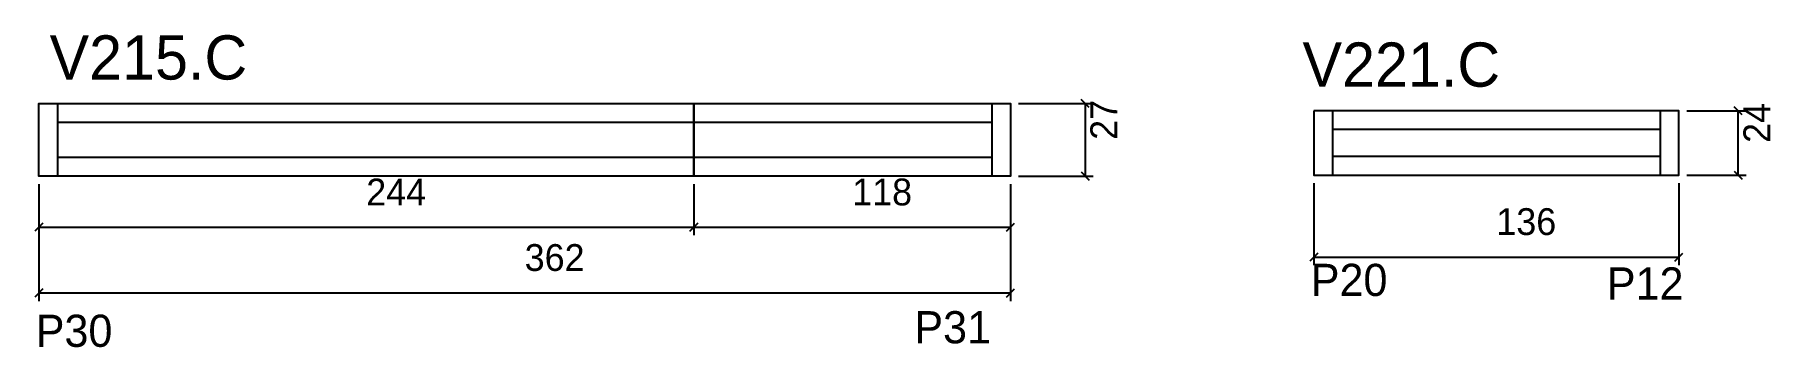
# Model space of a CAD drawing. Header units: metres. Extents: x 2171 to 2818, y 16542 to 16659.
import ezdxf

# ---------------------------------------------------------------- set-up
doc = ezdxf.new("R2010")
doc.units = ezdxf.units.M
for name, color, linetype in [('5', 7, 'Continuous'), ('COTA', 7, 'Continuous'), ('NOMENCLATURA', 7, 'Continuous'), ('Painéis', 7, 'Continuous'), ('SARR_2.2x7', 7, 'Continuous')]:
    doc.layers.add(name, color=color, linetype=linetype)

msp = doc.modelspace()

# ---------------------------------------------------------------- linework, layer by layer
at = {"layer": 'COTA', "color": 4, "lineweight": 25}
for p, q in [((2786.6, 16630.39), (2808.72, 16630.39)), ((2805.72, 16606.39), (2805.72, 16630.39)), ((2172.66, 16603.05), (2172.66, 16584)), ((2172.66, 16603.05), (2172.66, 16559.42)), ((2416.66, 16603.05), (2416.66, 16584)), ((2416.66, 16603.05), (2416.66, 16584)), ((2534.66, 16603.05), (2534.66, 16584)), ((2534.66, 16603.05), (2534.66, 16559.42)), ((2647.6, 16603.39), (2647.6, 16572.83)), ((2783.6, 16603.39), (2783.6, 16572.83)), ((2786.6, 16606.39), (2808.72, 16606.39)), ((2172.66, 16587), (2416.66, 16587)), ((2416.66, 16587), (2534.66, 16587)), ((2647.6, 16575.83), (2783.6, 16575.83)), ((2172.66, 16562.42), (2534.66, 16562.42))]:
    msp.add_line(p, q, dxfattribs=at)
at = {"layer": 'COTA', "color": 0, "lineweight": 25}
for p, q in [((2807.22, 16628.89), (2804.22, 16631.89)), ((2804.22, 16607.89), (2807.22, 16604.89)), ((2174.16, 16588.5), (2171.16, 16585.5)), ((2415.16, 16585.5), (2418.16, 16588.5)), ((2418.16, 16588.5), (2415.16, 16585.5)), ((2533.16, 16585.5), (2536.16, 16588.5)), ((2649.1, 16577.33), (2646.1, 16574.33)), ((2782.1, 16574.33), (2785.1, 16577.33)), ((2174.16, 16563.92), (2171.16, 16560.92)), ((2533.16, 16560.92), (2536.16, 16563.92))]:
    msp.add_line(p, q, dxfattribs=at)
at = {"layer": 'Painéis', "color": 0, "lineweight": 25}
for p, q in [((2563.95, 16631.55), (2560.95, 16634.55)), ((2560.95, 16607.55), (2563.95, 16604.55))]:
    msp.add_line(p, q, dxfattribs=at)
at = {"layer": 'Painéis', "color": 4, "lineweight": 25}
for p, q in [((2537.66, 16633.05), (2565.45, 16633.05)), ((2562.45, 16633.05), (2562.45, 16606.05)), ((2537.66, 16606.05), (2565.45, 16606.05))]:
    msp.add_line(p, q, dxfattribs=at)
at = {"layer": 'Painéis', "color": 200, "lineweight": 25}
for points in [[(2416.66, 16606.05), (2172.66, 16606.05), (2172.66, 16633.05), (2416.66, 16633.05)], [(2416.66, 16633.05), (2534.66, 16633.05), (2534.66, 16606.05), (2416.66, 16606.05)]]:
    msp.add_lwpolyline(points, close=True, dxfattribs=at)
msp.add_lwpolyline([(2647.6, 16630.39), (2647.6, 16606.39), (2783.6, 16606.39), (2783.6, 16630.39), (2647.6, 16630.39)], dxfattribs=at)
at = {"layer": 'SARR_2.2x7', "color": 40, "lineweight": 25}
for p, q in [((2179.66, 16633.05), (2179.66, 16606.05)), ((2527.66, 16633.05), (2527.66, 16606.05)), ((2654.6, 16630.39), (2654.6, 16606.39)), ((2776.6, 16630.39), (2776.6, 16606.39)), ((2416.66, 16626.05), (2179.66, 16626.05)), ((2527.66, 16626.05), (2416.66, 16626.05)), ((2776.6, 16623.39), (2654.6, 16623.39)), ((2179.66, 16613.05), (2416.66, 16613.05)), ((2416.66, 16613.05), (2527.66, 16613.05)), ((2654.6, 16613.39), (2776.6, 16613.39))]:
    msp.add_line(p, q, dxfattribs=at)

# ---------------------------------------------------------------- texts
at = {"layer": '5', "color": 5, "lineweight": 25}
for s, p in [('P20', (2646.49, 16561.3)), ('P12', (2756.77, 16559.97)), ('P30', (2171.54, 16542.32)), ('P31', (2498.82, 16543.64))]:
    msp.add_text(s, height=12, rotation=359.99996, dxfattribs=at).set_placement(p)
at = {"layer": 'COTA', "color": 240, "lineweight": 25}
msp.add_text('24', height=10, rotation=90, dxfattribs=at).set_placement((2817.65, 16618.39))
for s, p in [('244', (2294.66, 16595.07)), ('118', (2475.66, 16595.09)), ('136', (2715.6, 16584.04)), ('362', (2353.66, 16570.64))]:
    msp.add_text(s, height=10, dxfattribs=at).set_placement(p)
at = {"layer": 'NOMENCLATURA', "color": 7, "lineweight": 25}
for s, p in [('V215.C', (2176.71, 16642.02)), ('V221.C', (2643.42, 16639.36))]:
    msp.add_text(s, height=16.5, dxfattribs=at).set_placement(p)
at = {"layer": 'Painéis', "color": 240, "lineweight": 25}
msp.add_text('27', height=10, rotation=90, dxfattribs=at).set_placement((2574.38, 16619.55))

doc.saveas('drawing.dxf')
